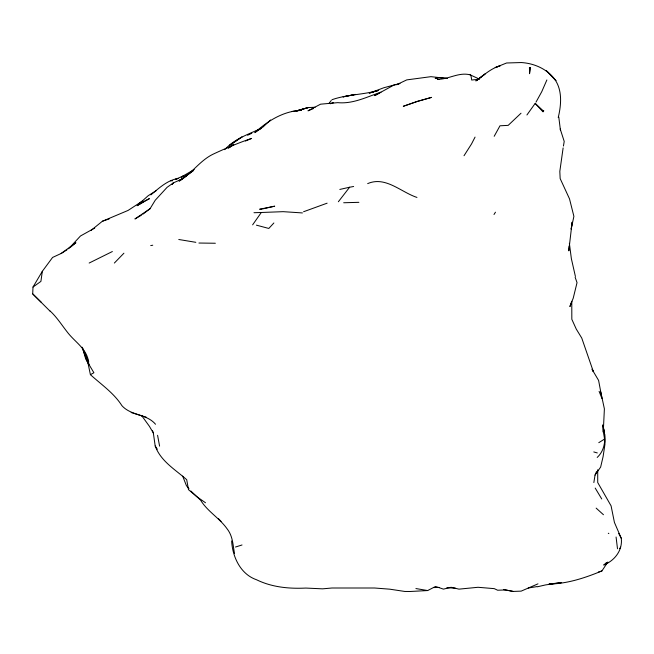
<?xml version="1.0" encoding="UTF-8"?>
<svg xmlns="http://www.w3.org/2000/svg" width="654" height="654" viewBox="0 0 654 654"><rect width="100%" height="100%" fill="white"/><g stroke="black" fill="none" stroke-linecap="round" stroke-linejoin="round"><path stroke-width="0.98" d="M231.655 540.972L231.655 541.25C232.595 557.085 240.566 574.228 256.491 579.73C271.917 587.259 288.904 588.87 305.794 588.069L322.602 588.837L331.962 588.003L374.529 588.003L389.768 589.18L404.842 591.461L410.156 591.486L427.667 590.554L435.564 586.45L443.428 589.131L451.08 587.284L458.969 589.14L478.033 587.284L494.277 588.641L497.653 590.227L505.534 589.941L513.194 591.429L521.181 591.126L537.98 583.85M50.244 311.345L32.7 293.875L33.002 287.049L42.322 271.32L52.582 257.439L61.157 253.482L66.945 249.836M529.953 67.591L529.536 73.706L530.32 67.918L529.364 67.983L530.32 67.918M606.585 562.465L603.716 565.056C614.539 560.666 622.682 550.537 621.3 538.373L614.425 522.432L611.081 505.861L597.715 482.521L597.715 469.727M569.152 246.133L568.792 250.825L572.127 222.188L571.171 229.162L573.893 216.343L569.511 198.865L560.159 178.567L559.816 171.397L563.127 147.91M42.322 271.32L40.908 281.392L33.002 287.049M593.848 482.554L595.034 475.115L596.53 471.526M535.176 103.406L543.221 110.828L543.049 111.883L535.176 103.406L526.928 114.973M563.437 146.055L564.214 141.428L560.216 129.002M558.23 117.54C561.304 104.91 562.538 89.925 554.478 78.93C546.63 68.76 533.999 63.348 521.369 62.547L506.58 62.988L495.184 67.599L500.155 65.809C490.762 68.425 483.584 75.463 475.81 80.916L485.031 74.025L476.831 80.368M602.726 425.067C606.005 435.956 606.168 449.151 597.192 457.44M546.875 79.968L541.725 91.748L536.002 102.122M475.049 137.103L471.542 143.921L464.021 155.726M494.195 136.294L499.983 125.789L508.191 125.364L521.017 113.216M607.844 562.015L601.909 570.95C584.872 577.948 567.451 583.777 548.951 584.071L561.475 582.583L545.542 584.921L537.261 586.818M142.915 214.185L150.052 208.716L155.243 200.23L167.122 187.297L173.424 182.842L180.896 179.556L179.229 180.708M595.034 475.115L600.642 467.07L603.086 456.672L604.95 444.254L604.688 434.109M494.007 214.496L495.462 212.198M302.434 212.934L283.182 211.667L261.314 212.493L252.632 224.837M619.616 548.665L620.63 547.169M353.642 186.488L349.612 187.232L338.363 201.751M328.807 103.602L331.251 100.487M172.108 184.403L173.424 182.842L172.141 184.338M179.736 180.733C192.309 173.048 200.377 159.944 213.948 153.788C226.251 148.066 238.751 142.744 251.61 138.419L245.43 141.043M273.871 222.973L268.81 228.45L256.417 225.156M68.605 248.798L80.491 235.971L94.74 228.066M114.36 263.047L123.917 253.196M150.861 194.884C158.914 188.246 167.179 180.316 177.872 178.526M291.496 111.548L301.494 110.297C283.558 111 267.715 120.867 254.839 132.672L261.665 127.963M262.467 127.489L270.568 119.984M138.354 204.489L148.18 195.718L156.183 190.682M224.78 149.643C234.189 139.114 247.588 134.577 260.055 128.903L255.951 131.152M138.346 204.538L142.825 200.794L128.086 210.424L102.384 221.24L90.824 230.576M70.787 246.975L75.897 242.724L61.157 253.482M179.376 181.06L192.873 170.882M181.387 179.458L186.897 175.158L178.918 180.815M229.75 147.297L233.78 144.338L228.14 148.393M184.739 176.752L193.527 170.514M150.052 208.716L134.92 218.967L141.329 215.256M604.5 439.488L603.724 429.457L604.607 439.03L598.786 442.676M82.085 347.192L87.685 362.676L88.691 362.095C86.516 348.124 74.94 342.271 67.109 331.831C61.599 324.809 56.784 317.133 50.17 311.059M257.186 130.424L261.592 127.98M88.045 363.371L90.407 374.652L93.898 372.755L85.764 359.095L82.592 348.124L88.691 362.095M379.917 92.811L374.668 95.615L393.912 85.069L399.978 83.41L397.387 84.538M194.246 169.525L181.191 177.062L183.815 175.885M89.165 263.039L112.365 251.537M331.488 103.577L333.213 102.752L330.344 103.757M396.855 84.595L406.739 79.894L430.945 76.665L446.935 78.455M247.564 135.239L251.831 133.285M381.012 92.173C366.91 96.866 353.095 104.133 337.758 102.653L320.566 104.182L307.985 110.812L313.38 108.589M183.733 175.803L175.615 179.245L178.002 178.542M331.97 99.727L332.396 99.563C347.225 94.446 363.093 94.814 378.045 90.505L372.003 92.189L383.841 87.742L395.049 84.758M303.562 211.741L327.123 203.181M102.384 221.24L109.112 218.959M235.514 547.014L242.013 544.978M598.336 572.07L601.909 570.95M378.633 90.35L369.216 93.113L372.952 92.091M296.385 110.951L308.181 107.575L296.385 110.951L308.181 107.575L315.122 107.248M262.548 208.945L274.705 206.182L259.638 209.231L261.616 209.157M339.818 189.431L349.612 187.232M367.671 183.619C385.484 175.869 400.91 192.121 416.958 197.426M150.722 245.585L152.742 245.225M528.244 588.02L536.762 586.646M479.3 79.199L471.697 80.041L470.913 75.357L470.112 74.818C458.65 71.924 448.734 79.412 437.346 79.347L439.316 79.469M395.735 84.709L397.109 84.603M253.989 212.713L261.314 212.493M343.685 202.756L358.882 202.331M433.684 587.562L439.104 587.456M543.221 110.828L543.817 110.82M437.207 78.39L435.188 78.374L439.611 77.687L447.271 78.48L443.24 78.439M198.93 243.035L215.354 243.247M170.449 180.741L172.411 180.831M446.854 587.742L455.323 588.15M178.771 239.495L195.832 242.323M415.903 588.551L427.667 590.554M503.654 589.597L513.194 591.429M593.791 451.939L597.29 452.944M90.407 374.652C101.296 384.552 113.96 393.119 121.922 405.676C131.062 415.928 146.602 413.647 155.521 424.258M131.168 412.527L146.422 417.285M470.112 74.818L479.161 78.995M608.302 533.231L608.849 533.582M205.487 502.754L196.862 496.721L188.507 489.666L186.701 479.684C175.158 469.482 160.729 461.201 155.194 445.979L153.281 432.564L152.48 430.708M234.516 553.505C232.889 544.986 232.873 536.076 227.118 528.849C219.548 518.115 207.571 511.518 200.623 500.204L190.894 491.031M596.154 508.125L603.462 514.731M32.7 293.875L41.578 302.589M87.685 362.676L89.214 364.237M218.395 518.589L221.085 521.426M188.973 488.718L186.415 485.644L182.67 476.112M141.779 415.772L149.39 426.285L153.518 433.332M601.737 498.969L595.197 488.072M155.194 445.979L157.279 449.208M591.952 369.199L598.606 380.432L602.007 398.588L599.105 391.321M592.344 369.951L593.325 371.554L581.758 338.069L576.256 329.068L571.825 319.299L571.776 301.322L569.904 306.579L573.239 298.142L577.032 282.651L575.152 277.263M618.717 533.468L621.3 538.373M575.406 276.47L571.367 258.673L569.372 243.321M600.764 392.008L604.386 408.864L603.258 432.188L602.62 425.182M157.581 435.286L159.592 446.134M558.786 117.05L560.413 130.089M616.076 537.016L617.499 548.78M604.607 439.03L604.729 442.496M238.121 139.449L229.865 145.131L241.988 136.972L238.121 139.449M145.629 200.5L137.087 205.708L149.423 198.644L145.629 200.5M417.309 101.419L403.354 106.267L417.309 101.419L431.583 97.381L417.309 101.419M354.787 94.511L343.072 96.866L355.408 94.413L354.787 94.511M547.709 71.997L546.049 70.436L555.99 80.63L547.709 71.997"/></g></svg>
